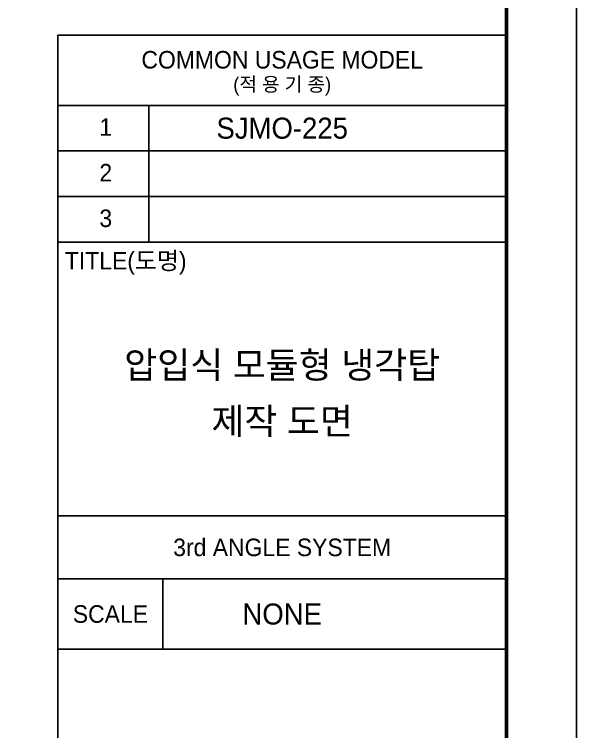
# Model space of a CAD drawing. Header units: millimetres. Extents: x -17070 to 40435, y -291348 to 29674.
# Drawn here: x 34819 to 40435, y 14987 to 22145 of the extents above; entities that cross this region are included whole.
import ezdxf
from ezdxf.enums import TextEntityAlignment as Align

# ---------------------------------------------------------------- set-up
doc = ezdxf.new("R2010")
doc.units = ezdxf.units.MM
doc.layers.add('냉각탑_form', color=1, linetype='Continuous')
doc.layers.add('냉각탑_text', color=3, linetype='Continuous')
doc.styles.add('돋움', font='Dotum.ttf')

msp = doc.modelspace()

# ---------------------------------------------------------------- linework, layer by layer
at = {"layer": 'Defpoints'}
msp.add_lwpolyline([(11027.8, 29674.2), (40435, 29674.2), (40435, 8879.1), (11027.8, 8879.1)], close=True, dxfattribs=at)
at = {"layer": '냉각탑_form'}
for p, q in [((35253.7, 21937.3), (35253.7, 9579.2)), ((35253.7, 21937.3), (39734.8, 21937.3)), ((35253.7, 21237.1), (39734.8, 21237.1)), ((36163.9, 21237.1), (36163.9, 19871.8)), ((35253.7, 20782), (39734.8, 20782)), ((35253.7, 20326.9), (39734.8, 20326.9)), ((35253.7, 19871.8), (39734.8, 19871.8)), ((35253.7, 17141.1), (39734.8, 17141.1)), ((35253.7, 16510.9), (39734.8, 16510.9)), ((36304, 16510.9), (36304, 15810.8)), ((35253.7, 15810.8), (39734.8, 15810.8))]:
    msp.add_line(p, q, dxfattribs=at)
at = {"layer": '냉각탑_form', "const_width": 35}
msp.add_lwpolyline([(11728, 28974), (11728, 9579.2), (39734.8, 9579.2), (39734.8, 28974)], close=True, dxfattribs=at)

# ---------------------------------------------------------------- texts
at = {"layer": '냉각탑_form', "style": '돋움'}
for s, height, p in [('COMMON USAGE MODEL', 175.043, (37494.3, 21692.2)), ('(적 용 기 종)', 140.03, (37494.3, 21447.2)), ('3rd ANGLE SYSTEM', 175.043, (37494.3, 16826)), ('SCALE', 175.04, (35778.8, 16160.9))]:
    msp.add_text(s, height=height, dxfattribs=at).set_placement(p, align=Align.MIDDLE_CENTER)
for s, height, p in [('1', 175, (35668.9, 20933)), ('2', 175, (35668.9, 20477.9)), ('3', 175, (35668.9, 20022.8)), ('TITLE(도명)', 175.04, (35324.1, 19599))]:
    msp.add_text(s, height=height, dxfattribs=at).set_placement(p)
at = {"layer": '냉각탑_text', "style": '돋움'}
for s, height, p in [('SJMO-225', 210.05, (37494.3, 21009.5)), ('압입식 모듈형 냉각탑', 262.5, (37494.3, 18646.1)), ('제작 도면', 262.5, (37494.3, 18086.1)), ('NONE', 210.05, (37494.3, 16160.9))]:
    msp.add_text(s, height=height, dxfattribs=at).set_placement(p, align=Align.MIDDLE_CENTER)

doc.saveas('drawing.dxf')
